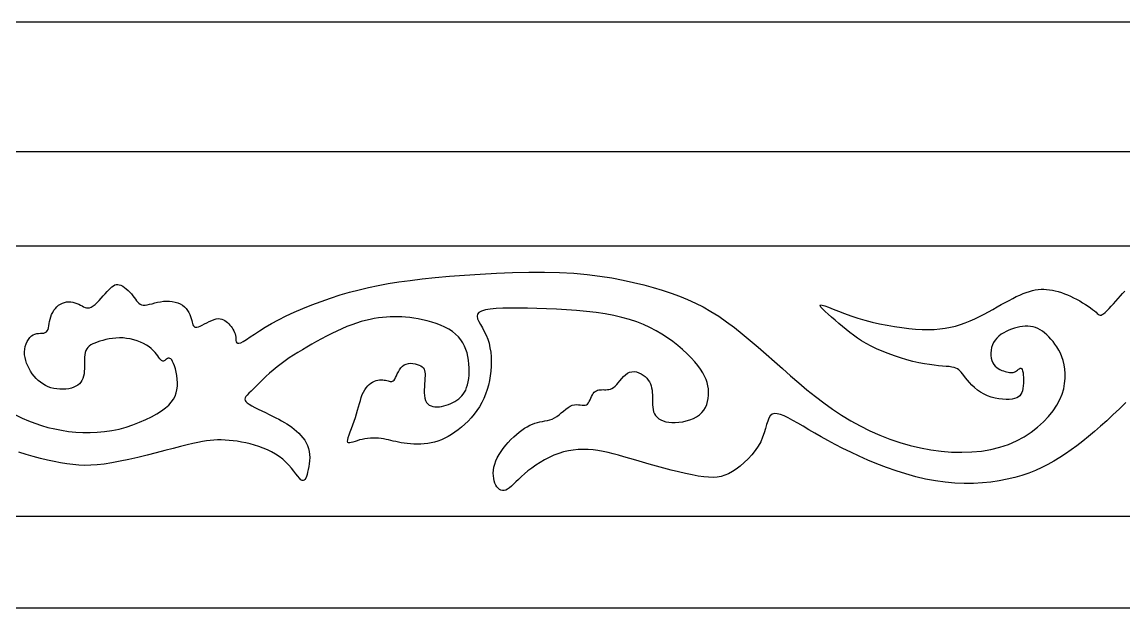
# Model space of a CAD drawing. Extents: x 1546 to 2300, y 2585 to 3453.
# Drawn here: x 1977.7 to 2144, y 2934.7 to 3023.2 of the extents above; entities that cross this region are included whole.
import ezdxf

# ---------------------------------------------------------------- set-up
doc = ezdxf.new("R2010")
doc.units = 0
doc.header["$LTSCALE"] = 100
doc.header["$MEASUREMENT"] = 0
doc.layers.add('4', color=4, linetype='CONTINUOUS')
doc.layers.add('7', color=7, linetype='CONTINUOUS')

msp = doc.modelspace()

# ---------------------------------------------------------------- linework, layer by layer
at = {"layer": '4'}
for p, q in [((1651.6, 3023.16), (2194.71, 3023.16)), ((1636.44, 3003.59), (2209.86, 3003.59)), ((1636.44, 2934.66), (2209.86, 2934.66))]:
    msp.add_line(p, q, dxfattribs=at)
at = {"layer": '7'}
msp.add_lwpolyline([(2172.97, 2989.35, -0.552985), (2182.79, 2981.5, -1.325829), (2184.43, 2956.3, -0.419525), (2172.73, 2948.46), (1674.4, 2948.46, -0.419525), (1662.69, 2956.3, -1.325829), (1664.33, 2981.5, -0.552985), (1674.16, 2989.35)], format="xyb", close=True, dxfattribs=at)
for points in [[(1976.74, 2963.82), (1977.7, 2963.35), (1978.67, 2962.93), (1979.64, 2962.55), (1980.63, 2962.22), (1981.62, 2961.94), (1982.64, 2961.7), (1983.67, 2961.5), (1984.73, 2961.34), (1985.8, 2961.22), (1986.88, 2961.16), (1987.97, 2961.15), (1989.06, 2961.19), (1990.16, 2961.29), (1991.25, 2961.46), (1992.34, 2961.69), (1993.41, 2961.98), (1994.44, 2962.32), (1995.44, 2962.7), (1996.38, 2963.11), (1997.25, 2963.54), (1998.04, 2963.98), (1998.74, 2964.43), (1999.33, 2964.87), (1999.83, 2965.31), (2000.23, 2965.76), (2000.55, 2966.21), (2000.8, 2966.66), (2000.97, 2967.14), (2001.08, 2967.63), (2001.14, 2968.14), (2001.15, 2968.67), (2001.12, 2969.22), (2001.06, 2969.76), (2000.96, 2970.28), (2000.85, 2970.77), (2000.72, 2971.21), (2000.57, 2971.6), (2000.43, 2971.91), (2000.29, 2972.13), (2000.15, 2972.28), (2000.01, 2972.36), (1999.88, 2972.39), (1999.75, 2972.37), (1999.64, 2972.32), (1999.52, 2972.25), (1999.42, 2972.17), (1999.32, 2972.1), (1999.23, 2972.03), (1999.14, 2971.98), (1999.06, 2971.95), (1998.96, 2971.94), (1998.87, 2971.97), (1998.76, 2972.03), (1998.65, 2972.14), (1998.52, 2972.3), (1998.37, 2972.5), (1998.2, 2972.73), (1998, 2972.99), (1997.77, 2973.26), (1997.51, 2973.55), (1997.21, 2973.83), (1996.87, 2974.1), (1996.47, 2974.36), (1996.04, 2974.6), (1995.58, 2974.81), (1995.08, 2975), (1994.57, 2975.16), (1994.03, 2975.29), (1993.49, 2975.38), (1992.94, 2975.44), (1992.4, 2975.45), (1991.86, 2975.43), (1991.34, 2975.37), (1990.83, 2975.29), (1990.34, 2975.19), (1989.88, 2975.07), (1989.45, 2974.95), (1989.05, 2974.81), (1988.69, 2974.68), (1988.37, 2974.54), (1988.09, 2974.39), (1987.85, 2974.22), (1987.64, 2974.02), (1987.47, 2973.8), (1987.34, 2973.54), (1987.24, 2973.24), (1987.18, 2972.9), (1987.15, 2972.52), (1987.13, 2972.11), (1987.13, 2971.68), (1987.13, 2971.25), (1987.12, 2970.82), (1987.1, 2970.4), (1987.06, 2970.01), (1986.99, 2969.65), (1986.89, 2969.32), (1986.75, 2969.02), (1986.58, 2968.75), (1986.37, 2968.52), (1986.13, 2968.31), (1985.84, 2968.14), (1985.52, 2967.99), (1985.15, 2967.87), (1984.75, 2967.78), (1984.33, 2967.72), (1983.88, 2967.69), (1983.43, 2967.7), (1982.97, 2967.74), (1982.52, 2967.82), (1982.07, 2967.93), (1981.65, 2968.08), (1981.24, 2968.27), (1980.86, 2968.5), (1980.49, 2968.75), (1980.15, 2969.03), (1979.83, 2969.34), (1979.53, 2969.68), (1979.25, 2970.04), (1979, 2970.41), (1978.76, 2970.81), (1978.56, 2971.21), (1978.39, 2971.63), (1978.26, 2972.05), (1978.16, 2972.48), (1978.1, 2972.91), (1978.09, 2973.33), (1978.13, 2973.75), (1978.2, 2974.16), (1978.32, 2974.54), (1978.47, 2974.9), (1978.66, 2975.22), (1978.87, 2975.51), (1979.11, 2975.74), (1979.37, 2975.91), (1979.64, 2976.03), (1979.93, 2976.09), (1980.21, 2976.13), (1980.49, 2976.15), (1980.76, 2976.16), (1981, 2976.19), (1981.21, 2976.25), (1981.39, 2976.36), (1981.52, 2976.52), (1981.63, 2976.74), (1981.7, 2976.99), (1981.76, 2977.29), (1981.82, 2977.61), (1981.87, 2977.95), (1981.95, 2978.29), (1982.04, 2978.64), (1982.17, 2978.98), (1982.33, 2979.31), (1982.52, 2979.62), (1982.73, 2979.9), (1982.97, 2980.16), (1983.23, 2980.39), (1983.5, 2980.57), (1983.8, 2980.72), (1984.1, 2980.82), (1984.42, 2980.88), (1984.74, 2980.89), (1985.06, 2980.88), (1985.38, 2980.83), (1985.69, 2980.75), (1985.98, 2980.66), (1986.26, 2980.54), (1986.52, 2980.41), (1986.76, 2980.28), (1986.99, 2980.16), (1987.21, 2980.06), (1987.44, 2979.99), (1987.66, 2979.97), (1987.9, 2980), (1988.16, 2980.1), (1988.44, 2980.27), (1988.73, 2980.5), (1989.04, 2980.78), (1989.35, 2981.1), (1989.66, 2981.44), (1989.97, 2981.79), (1990.26, 2982.12), (1990.54, 2982.44), (1990.8, 2982.72), (1991.03, 2982.97), (1991.26, 2983.17), (1991.48, 2983.33), (1991.7, 2983.44), (1991.92, 2983.5), (1992.14, 2983.52), (1992.38, 2983.48), (1992.63, 2983.39), (1992.9, 2983.24), (1993.17, 2983.06), (1993.44, 2982.85), (1993.71, 2982.61), (1993.96, 2982.35), (1994.21, 2982.09), (1994.43, 2981.82), (1994.63, 2981.55), (1994.81, 2981.3), (1994.99, 2981.07), (1995.16, 2980.86), (1995.34, 2980.68), (1995.54, 2980.54), (1995.75, 2980.44), (1996, 2980.39), (1996.29, 2980.4), (1996.61, 2980.44), (1996.96, 2980.52), (1997.34, 2980.62), (1997.74, 2980.73), (1998.16, 2980.84), (1998.59, 2980.92), (1999.03, 2980.99), (1999.48, 2981.01), (1999.93, 2981), (2000.37, 2980.95), (2000.79, 2980.86), (2001.19, 2980.74), (2001.57, 2980.58), (2001.91, 2980.38), (2002.21, 2980.16), (2002.47, 2979.9), (2002.68, 2979.61), (2002.86, 2979.31), (2003, 2979), (2003.12, 2978.69), (2003.22, 2978.39), (2003.3, 2978.1), (2003.37, 2977.84), (2003.44, 2977.61), (2003.5, 2977.42), (2003.58, 2977.27), (2003.67, 2977.15), (2003.78, 2977.08), (2003.92, 2977.05), (2004.1, 2977.06), (2004.32, 2977.13), (2004.59, 2977.24), (2004.9, 2977.39), (2005.24, 2977.56), (2005.59, 2977.74), (2005.96, 2977.92), (2006.33, 2978.09), (2006.69, 2978.22), (2007.02, 2978.32), (2007.33, 2978.36), (2007.61, 2978.35), (2007.87, 2978.29), (2008.1, 2978.2), (2008.32, 2978.08), (2008.52, 2977.93), (2008.71, 2977.76), (2008.9, 2977.57), (2009.07, 2977.38), (2009.24, 2977.18), (2009.39, 2976.97), (2009.53, 2976.75), (2009.66, 2976.52), (2009.76, 2976.29), (2009.85, 2976.05), (2009.91, 2975.79), (2009.94, 2975.54), (2009.96, 2975.28), (2009.98, 2975.05), (2010.03, 2974.86), (2010.11, 2974.71), (2010.24, 2974.63), (2010.43, 2974.63), (2010.71, 2974.73), (2011.08, 2974.92), (2011.55, 2975.21), (2012.11, 2975.59), (2012.78, 2976.03), (2013.54, 2976.52), (2014.4, 2977.06), (2015.36, 2977.62), (2016.41, 2978.2), (2017.56, 2978.78), (2018.79, 2979.35), (2020.09, 2979.91), (2021.45, 2980.45), (2022.85, 2980.97), (2024.27, 2981.47), (2025.7, 2981.93), (2027.13, 2982.35), (2028.56, 2982.73), (2029.98, 2983.07), (2031.44, 2983.38), (2032.96, 2983.65), (2034.55, 2983.9), (2036.25, 2984.13), (2038.08, 2984.35), (2040.05, 2984.55), (2042.19, 2984.75), (2044.47, 2984.94), (2046.84, 2985.1), (2049.28, 2985.24), (2051.73, 2985.34), (2054.16, 2985.39), (2056.54, 2985.4), (2058.82, 2985.34), (2060.97, 2985.22), (2062.99, 2985.03), (2064.9, 2984.79), (2066.7, 2984.51), (2068.39, 2984.19), (2069.99, 2983.83), (2071.51, 2983.45), (2072.95, 2983.05), (2074.32, 2982.64), (2075.63, 2982.21), (2076.9, 2981.76), (2078.12, 2981.26), (2079.32, 2980.72), (2080.5, 2980.12), (2081.66, 2979.46), (2082.83, 2978.72), (2084.01, 2977.9), (2085.19, 2977.02), (2086.39, 2976.07), (2087.59, 2975.07), (2088.8, 2974.03), (2090.01, 2972.97), (2091.23, 2971.89), (2092.45, 2970.81), (2093.67, 2969.74), (2094.9, 2968.67), (2096.15, 2967.63), (2097.41, 2966.62), (2098.69, 2965.64), (2100.01, 2964.7), (2101.35, 2963.8), (2102.74, 2962.95), (2104.16, 2962.17), (2105.62, 2961.44), (2107.12, 2960.78), (2108.63, 2960.18), (2110.17, 2959.66), (2111.73, 2959.21), (2113.29, 2958.83), (2114.86, 2958.54), (2116.42, 2958.33), (2117.97, 2958.21), (2119.5, 2958.17), (2121, 2958.22), (2122.47, 2958.37), (2123.89, 2958.6), (2125.25, 2958.94), (2126.55, 2959.37), (2127.77, 2959.91), (2128.92, 2960.53), (2129.98, 2961.22), (2130.95, 2961.97), (2131.83, 2962.77), (2132.61, 2963.6), (2133.28, 2964.44), (2133.84, 2965.29), (2134.29, 2966.14), (2134.63, 2966.96), (2134.88, 2967.77), (2135.03, 2968.56), (2135.11, 2969.32), (2135.11, 2970.05), (2135.06, 2970.75), (2134.95, 2971.4), (2134.8, 2972.02), (2134.61, 2972.59), (2134.38, 2973.12), (2134.13, 2973.62), (2133.86, 2974.08), (2133.57, 2974.51), (2133.27, 2974.91), (2132.96, 2975.28), (2132.64, 2975.62), (2132.32, 2975.93), (2132, 2976.21), (2131.67, 2976.45), (2131.33, 2976.67), (2130.99, 2976.85), (2130.63, 2977), (2130.26, 2977.11), (2129.88, 2977.18), (2129.49, 2977.21), (2129.09, 2977.22), (2128.69, 2977.19), (2128.28, 2977.13), (2127.86, 2977.04), (2127.45, 2976.92), (2127.03, 2976.78), (2126.62, 2976.62), (2126.22, 2976.43), (2125.83, 2976.22), (2125.46, 2975.99), (2125.12, 2975.72), (2124.81, 2975.43), (2124.54, 2975.11), (2124.31, 2974.77), (2124.13, 2974.39), (2124, 2973.99), (2123.92, 2973.58), (2123.89, 2973.17), (2123.9, 2972.77), (2123.95, 2972.38), (2124.04, 2972.02), (2124.18, 2971.7), (2124.34, 2971.42), (2124.55, 2971.18), (2124.77, 2970.98), (2125.01, 2970.81), (2125.27, 2970.67), (2125.53, 2970.55), (2125.78, 2970.46), (2126.03, 2970.38), (2126.27, 2970.32), (2126.49, 2970.27), (2126.7, 2970.23), (2126.9, 2970.22), (2127.08, 2970.22), (2127.26, 2970.25), (2127.43, 2970.3), (2127.6, 2970.38), (2127.75, 2970.48), (2127.91, 2970.6), (2128.05, 2970.71), (2128.19, 2970.8), (2128.31, 2970.87), (2128.43, 2970.88), (2128.53, 2970.83), (2128.62, 2970.7), (2128.69, 2970.49), (2128.75, 2970.2), (2128.79, 2969.85), (2128.81, 2969.45), (2128.82, 2969.04), (2128.81, 2968.62), (2128.78, 2968.21), (2128.73, 2967.82), (2128.66, 2967.48), (2128.56, 2967.19), (2128.43, 2966.93), (2128.26, 2966.71), (2128.05, 2966.54), (2127.8, 2966.39), (2127.48, 2966.28), (2127.11, 2966.21), (2126.68, 2966.16), (2126.19, 2966.15), (2125.66, 2966.18), (2125.1, 2966.24), (2124.53, 2966.34), (2123.96, 2966.49), (2123.4, 2966.69), (2122.86, 2966.94), (2122.35, 2967.23), (2121.88, 2967.57), (2121.44, 2967.94), (2121.04, 2968.32), (2120.68, 2968.7), (2120.35, 2969.08), (2120.06, 2969.44), (2119.81, 2969.76), (2119.6, 2970.04), (2119.41, 2970.28), (2119.22, 2970.48), (2119.04, 2970.65), (2118.84, 2970.79), (2118.61, 2970.9), (2118.34, 2970.98), (2118.01, 2971.05), (2117.61, 2971.11), (2117.14, 2971.15), (2116.61, 2971.2), (2116.01, 2971.25), (2115.35, 2971.32), (2114.63, 2971.42), (2113.86, 2971.54), (2113.02, 2971.7), (2112.14, 2971.9), (2111.22, 2972.15), (2110.28, 2972.43), (2109.33, 2972.74), (2108.4, 2973.07), (2107.49, 2973.43), (2106.62, 2973.81), (2105.81, 2974.2), (2105.06, 2974.6), (2104.38, 2975), (2103.75, 2975.42), (2103.16, 2975.84), (2102.6, 2976.28), (2102.05, 2976.72), (2101.51, 2977.18), (2100.96, 2977.64), (2100.4, 2978.12), (2099.85, 2978.6), (2099.33, 2979.05), (2098.87, 2979.46), (2098.51, 2979.82), (2098.25, 2980.11), (2098.13, 2980.32), (2098.18, 2980.42), (2098.42, 2980.4), (2098.83, 2980.28), (2099.39, 2980.08), (2100.08, 2979.81), (2100.89, 2979.49), (2101.79, 2979.15), (2102.78, 2978.8), (2103.81, 2978.45), (2104.89, 2978.13), (2106, 2977.84), (2107.11, 2977.58), (2108.24, 2977.35), (2109.35, 2977.16), (2110.45, 2977), (2111.52, 2976.87), (2112.54, 2976.78), (2113.51, 2976.73), (2114.44, 2976.72), (2115.33, 2976.74), (2116.17, 2976.81), (2116.99, 2976.91), (2117.78, 2977.05), (2118.55, 2977.23), (2119.3, 2977.46), (2120.04, 2977.72), (2120.77, 2978.01), (2121.49, 2978.33), (2122.2, 2978.68), (2122.88, 2979.03), (2123.56, 2979.4), (2124.21, 2979.76), (2124.85, 2980.12), (2125.46, 2980.47), (2126.06, 2980.8), (2126.64, 2981.11), (2127.2, 2981.4), (2127.73, 2981.68), (2128.25, 2981.92), (2128.76, 2982.14), (2129.24, 2982.33), (2129.71, 2982.48), (2130.16, 2982.6), (2130.6, 2982.7), (2131.03, 2982.76), (2131.46, 2982.79), (2131.88, 2982.8), (2132.31, 2982.78), (2132.74, 2982.73), (2133.18, 2982.66), (2133.62, 2982.56), (2134.07, 2982.44), (2134.53, 2982.3), (2134.99, 2982.13), (2135.45, 2981.95), (2135.91, 2981.74), (2136.38, 2981.52), (2136.84, 2981.28), (2137.3, 2981.03), (2137.74, 2980.77), (2138.16, 2980.5), (2138.56, 2980.24), (2138.93, 2979.99), (2139.25, 2979.75), (2139.53, 2979.53), (2139.76, 2979.33), (2139.94, 2979.16), (2140.1, 2979.02), (2140.24, 2978.93), (2140.38, 2978.88), (2140.53, 2978.89), (2140.7, 2978.96), (2140.9, 2979.1), (2141.14, 2979.3), (2141.43, 2979.57), (2141.74, 2979.89), (2142.07, 2980.24), (2142.42, 2980.62), (2142.77, 2981.01), (2143.12, 2981.41), (2143.46, 2981.79), (2143.78, 2982.15), (2144.09, 2982.49)], [(2144.28, 2965.7), (2143.3, 2964.76), (2142.32, 2963.84), (2141.37, 2962.94), (2140.43, 2962.1), (2139.53, 2961.3), (2138.64, 2960.54), (2137.76, 2959.83), (2136.89, 2959.16), (2136.02, 2958.53), (2135.15, 2957.93), (2134.28, 2957.37), (2133.4, 2956.83), (2132.49, 2956.33), (2131.57, 2955.87), (2130.61, 2955.44), (2129.62, 2955.04), (2128.58, 2954.69), (2127.5, 2954.37), (2126.36, 2954.1), (2125.16, 2953.87), (2123.91, 2953.68), (2122.61, 2953.55), (2121.26, 2953.48), (2119.87, 2953.47), (2118.45, 2953.52), (2117, 2953.65), (2115.53, 2953.85), (2114.04, 2954.13), (2112.55, 2954.49), (2111.06, 2954.9), (2109.58, 2955.37), (2108.13, 2955.88), (2106.71, 2956.43), (2105.33, 2957), (2104.01, 2957.59), (2102.74, 2958.18), (2101.54, 2958.77), (2100.4, 2959.36), (2099.31, 2959.94), (2098.29, 2960.51), (2097.32, 2961.06), (2096.41, 2961.59), (2095.55, 2962.1), (2094.75, 2962.57), (2094, 2962.99), (2093.32, 2963.36), (2092.7, 2963.66), (2092.14, 2963.88), (2091.65, 2964), (2091.23, 2964.02), (2090.89, 2963.91), (2090.61, 2963.68), (2090.4, 2963.33), (2090.22, 2962.88), (2090.06, 2962.35), (2089.89, 2961.76), (2089.7, 2961.12), (2089.46, 2960.45), (2089.16, 2959.77), (2088.78, 2959.09), (2088.32, 2958.43), (2087.81, 2957.79), (2087.26, 2957.18), (2086.68, 2956.62), (2086.08, 2956.1), (2085.48, 2955.64), (2084.89, 2955.25), (2084.32, 2954.94), (2083.76, 2954.7), (2083.19, 2954.53), (2082.61, 2954.42), (2081.98, 2954.38), (2081.31, 2954.4), (2080.56, 2954.47), (2079.73, 2954.59), (2078.81, 2954.76), (2077.81, 2954.97), (2076.76, 2955.22), (2075.66, 2955.49), (2074.55, 2955.77), (2073.44, 2956.07), (2072.35, 2956.38), (2071.31, 2956.68), (2070.33, 2956.97), (2069.41, 2957.24), (2068.53, 2957.5), (2067.7, 2957.74), (2066.9, 2957.95), (2066.13, 2958.14), (2065.37, 2958.3), (2064.61, 2958.43), (2063.86, 2958.53), (2063.12, 2958.59), (2062.37, 2958.61), (2061.62, 2958.58), (2060.88, 2958.52), (2060.14, 2958.4), (2059.41, 2958.23), (2058.68, 2958.01), (2057.95, 2957.73), (2057.24, 2957.41), (2056.55, 2957.04), (2055.87, 2956.65), (2055.23, 2956.23), (2054.62, 2955.8), (2054.05, 2955.36), (2053.52, 2954.92), (2053.05, 2954.5), (2052.62, 2954.09), (2052.23, 2953.71), (2051.88, 2953.37), (2051.55, 2953.06), (2051.25, 2952.81), (2050.97, 2952.61), (2050.71, 2952.47), (2050.45, 2952.4), (2050.2, 2952.4), (2049.97, 2952.46), (2049.75, 2952.58), (2049.55, 2952.75), (2049.37, 2952.97), (2049.21, 2953.23), (2049.07, 2953.53), (2048.96, 2953.86), (2048.88, 2954.23), (2048.83, 2954.62), (2048.81, 2955.04), (2048.84, 2955.47), (2048.91, 2955.92), (2049.03, 2956.39), (2049.19, 2956.86), (2049.41, 2957.34), (2049.68, 2957.82), (2049.98, 2958.3), (2050.32, 2958.77), (2050.69, 2959.23), (2051.08, 2959.67), (2051.48, 2960.09), (2051.89, 2960.49), (2052.3, 2960.86), (2052.71, 2961.21), (2053.11, 2961.52), (2053.52, 2961.8), (2053.92, 2962.04), (2054.32, 2962.26), (2054.71, 2962.44), (2055.1, 2962.58), (2055.48, 2962.69), (2055.86, 2962.77), (2056.24, 2962.84), (2056.6, 2962.91), (2056.97, 2962.98), (2057.33, 2963.07), (2057.69, 2963.2), (2058.04, 2963.37), (2058.39, 2963.58), (2058.74, 2963.84), (2059.08, 2964.12), (2059.42, 2964.4), (2059.76, 2964.67), (2060.09, 2964.92), (2060.42, 2965.13), (2060.74, 2965.27), (2061.05, 2965.35), (2061.36, 2965.38), (2061.65, 2965.36), (2061.93, 2965.33), (2062.2, 2965.29), (2062.44, 2965.27), (2062.66, 2965.28), (2062.86, 2965.33), (2063.03, 2965.46), (2063.17, 2965.63), (2063.3, 2965.85), (2063.42, 2966.1), (2063.53, 2966.35), (2063.64, 2966.61), (2063.76, 2966.85), (2063.89, 2967.06), (2064.03, 2967.23), (2064.19, 2967.37), (2064.37, 2967.47), (2064.55, 2967.54), (2064.75, 2967.59), (2064.95, 2967.62), (2065.16, 2967.63), (2065.37, 2967.64), (2065.59, 2967.63), (2065.81, 2967.63), (2066.03, 2967.65), (2066.26, 2967.68), (2066.49, 2967.73), (2066.72, 2967.83), (2066.95, 2967.96), (2067.19, 2968.15), (2067.43, 2968.39), (2067.68, 2968.68), (2067.93, 2968.99), (2068.19, 2969.3), (2068.46, 2969.6), (2068.75, 2969.88), (2069.05, 2970.11), (2069.37, 2970.27), (2069.71, 2970.35), (2070.06, 2970.37), (2070.41, 2970.31), (2070.77, 2970.2), (2071.11, 2970.04), (2071.43, 2969.84), (2071.72, 2969.61), (2071.98, 2969.36), (2072.2, 2969.09), (2072.37, 2968.81), (2072.52, 2968.52), (2072.63, 2968.21), (2072.71, 2967.89), (2072.77, 2967.55), (2072.81, 2967.21), (2072.83, 2966.85), (2072.83, 2966.48), (2072.83, 2966.11), (2072.83, 2965.73), (2072.84, 2965.36), (2072.87, 2964.99), (2072.92, 2964.64), (2073, 2964.31), (2073.13, 2964), (2073.3, 2963.72), (2073.52, 2963.47), (2073.78, 2963.25), (2074.1, 2963.06), (2074.45, 2962.91), (2074.85, 2962.79), (2075.29, 2962.71), (2075.77, 2962.67), (2076.28, 2962.67), (2076.83, 2962.71), (2077.39, 2962.78), (2077.94, 2962.91), (2078.49, 2963.07), (2079.01, 2963.28), (2079.49, 2963.53), (2079.92, 2963.82), (2080.28, 2964.16), (2080.59, 2964.54), (2080.83, 2964.95), (2081.02, 2965.39), (2081.16, 2965.85), (2081.25, 2966.32), (2081.3, 2966.79), (2081.31, 2967.27), (2081.28, 2967.75), (2081.21, 2968.22), (2081.09, 2968.7), (2080.92, 2969.18), (2080.7, 2969.67), (2080.42, 2970.18), (2080.08, 2970.71), (2079.67, 2971.27), (2079.2, 2971.85), (2078.65, 2972.45), (2078.05, 2973.06), (2077.38, 2973.68), (2076.67, 2974.29), (2075.9, 2974.89), (2075.1, 2975.47), (2074.25, 2976.02), (2073.37, 2976.54), (2072.45, 2977.01), (2071.48, 2977.45), (2070.46, 2977.86), (2069.37, 2978.22), (2068.23, 2978.54), (2067, 2978.83), (2065.71, 2979.08), (2064.33, 2979.29), (2062.88, 2979.46), (2061.39, 2979.6), (2059.88, 2979.71), (2058.36, 2979.79), (2056.86, 2979.85), (2055.39, 2979.9), (2053.98, 2979.92), (2052.65, 2979.94), (2051.4, 2979.94), (2050.26, 2979.92), (2049.24, 2979.87), (2048.36, 2979.79), (2047.62, 2979.67), (2047.05, 2979.5), (2046.65, 2979.29), (2046.43, 2979.02), (2046.37, 2978.71), (2046.45, 2978.34), (2046.62, 2977.93), (2046.87, 2977.48), (2047.16, 2976.98), (2047.46, 2976.44), (2047.74, 2975.87), (2047.97, 2975.26), (2048.17, 2974.63), (2048.31, 2973.97), (2048.42, 2973.28), (2048.48, 2972.59), (2048.5, 2971.88), (2048.49, 2971.17), (2048.43, 2970.45), (2048.35, 2969.74), (2048.23, 2969.03), (2048.07, 2968.33), (2047.88, 2967.64), (2047.65, 2966.97), (2047.39, 2966.31), (2047.08, 2965.68), (2046.74, 2965.06), (2046.35, 2964.47), (2045.94, 2963.91), (2045.49, 2963.38), (2045.02, 2962.88), (2044.53, 2962.4), (2044.03, 2961.96), (2043.52, 2961.56), (2043.01, 2961.19), (2042.5, 2960.85), (2041.99, 2960.56), (2041.48, 2960.3), (2040.98, 2960.07), (2040.47, 2959.87), (2039.96, 2959.72), (2039.44, 2959.59), (2038.92, 2959.49), (2038.4, 2959.43), (2037.87, 2959.39), (2037.35, 2959.38), (2036.83, 2959.39), (2036.32, 2959.43), (2035.83, 2959.48), (2035.37, 2959.54), (2034.92, 2959.61), (2034.5, 2959.7), (2034.11, 2959.79), (2033.73, 2959.88), (2033.36, 2959.97), (2033, 2960.05), (2032.64, 2960.13), (2032.27, 2960.2), (2031.89, 2960.25), (2031.5, 2960.29), (2031.09, 2960.31), (2030.68, 2960.31), (2030.26, 2960.29), (2029.84, 2960.26), (2029.43, 2960.2), (2029.03, 2960.13), (2028.65, 2960.04), (2028.28, 2959.93), (2027.95, 2959.81), (2027.64, 2959.71), (2027.38, 2959.63), (2027.15, 2959.58), (2026.99, 2959.59), (2026.88, 2959.67), (2026.83, 2959.83), (2026.85, 2960.08), (2026.93, 2960.41), (2027.06, 2960.81), (2027.23, 2961.27), (2027.42, 2961.78), (2027.62, 2962.32), (2027.82, 2962.87), (2028.01, 2963.43), (2028.18, 2963.98), (2028.34, 2964.52), (2028.48, 2965.04), (2028.62, 2965.54), (2028.76, 2966.02), (2028.9, 2966.47), (2029.05, 2966.89), (2029.22, 2967.27), (2029.42, 2967.62), (2029.63, 2967.92), (2029.86, 2968.19), (2030.1, 2968.42), (2030.35, 2968.61), (2030.61, 2968.77), (2030.87, 2968.9), (2031.13, 2969), (2031.39, 2969.06), (2031.65, 2969.1), (2031.89, 2969.11), (2032.13, 2969.11), (2032.36, 2969.09), (2032.57, 2969.05), (2032.77, 2969.01), (2032.95, 2968.97), (2033.11, 2968.92), (2033.26, 2968.89), (2033.39, 2968.86), (2033.51, 2968.87), (2033.62, 2968.9), (2033.73, 2968.96), (2033.84, 2969.08), (2033.95, 2969.24), (2034.07, 2969.46), (2034.19, 2969.72), (2034.33, 2970.02), (2034.49, 2970.32), (2034.67, 2970.62), (2034.88, 2970.91), (2035.11, 2971.16), (2035.37, 2971.36), (2035.68, 2971.5), (2036, 2971.58), (2036.34, 2971.61), (2036.69, 2971.59), (2037.03, 2971.53), (2037.35, 2971.45), (2037.64, 2971.34), (2037.89, 2971.21), (2038.09, 2971.06), (2038.25, 2970.91), (2038.36, 2970.73), (2038.44, 2970.52), (2038.49, 2970.29), (2038.51, 2970.02), (2038.51, 2969.71), (2038.5, 2969.36), (2038.47, 2968.96), (2038.44, 2968.53), (2038.41, 2968.08), (2038.39, 2967.62), (2038.4, 2967.17), (2038.42, 2966.74), (2038.48, 2966.35), (2038.59, 2966), (2038.73, 2965.71), (2038.93, 2965.48), (2039.15, 2965.31), (2039.42, 2965.18), (2039.7, 2965.1), (2040.01, 2965.05), (2040.34, 2965.04), (2040.68, 2965.06), (2041.02, 2965.11), (2041.37, 2965.18), (2041.71, 2965.27), (2042.05, 2965.39), (2042.39, 2965.52), (2042.71, 2965.68), (2043.02, 2965.85), (2043.31, 2966.03), (2043.59, 2966.23), (2043.84, 2966.45), (2044.07, 2966.69), (2044.29, 2966.96), (2044.48, 2967.25), (2044.65, 2967.58), (2044.79, 2967.95), (2044.92, 2968.36), (2045.02, 2968.81), (2045.1, 2969.31), (2045.15, 2969.83), (2045.18, 2970.37), (2045.17, 2970.93), (2045.14, 2971.5), (2045.08, 2972.07), (2044.98, 2972.63), (2044.85, 2973.18), (2044.68, 2973.71), (2044.47, 2974.22), (2044.21, 2974.71), (2043.9, 2975.18), (2043.54, 2975.62), (2043.13, 2976.03), (2042.65, 2976.41), (2042.1, 2976.76), (2041.51, 2977.07), (2040.87, 2977.35), (2040.2, 2977.61), (2039.52, 2977.83), (2038.82, 2978.02), (2038.14, 2978.18), (2037.47, 2978.32), (2036.82, 2978.43), (2036.2, 2978.52), (2035.59, 2978.59), (2035, 2978.63), (2034.42, 2978.65), (2033.84, 2978.65), (2033.26, 2978.63), (2032.68, 2978.59), (2032.08, 2978.54), (2031.47, 2978.46), (2030.85, 2978.37), (2030.21, 2978.24), (2029.55, 2978.09), (2028.88, 2977.91), (2028.18, 2977.7), (2027.47, 2977.44), (2026.73, 2977.15), (2025.97, 2976.83), (2025.21, 2976.47), (2024.44, 2976.1), (2023.66, 2975.7), (2022.9, 2975.3), (2022.14, 2974.89), (2021.41, 2974.48), (2020.69, 2974.07), (2020, 2973.67), (2019.32, 2973.26), (2018.66, 2972.85), (2018.02, 2972.43), (2017.4, 2972), (2016.79, 2971.55), (2016.19, 2971.09), (2015.61, 2970.6), (2015.04, 2970.1), (2014.5, 2969.6), (2013.98, 2969.1), (2013.49, 2968.63), (2013.03, 2968.17), (2012.62, 2967.76), (2012.26, 2967.39), (2011.94, 2967.08), (2011.68, 2966.81), (2011.49, 2966.58), (2011.37, 2966.38), (2011.32, 2966.19), (2011.35, 2966.01), (2011.47, 2965.83), (2011.68, 2965.64), (2011.99, 2965.42), (2012.38, 2965.19), (2012.83, 2964.94), (2013.34, 2964.68), (2013.87, 2964.42), (2014.42, 2964.16), (2014.97, 2963.89), (2015.5, 2963.64), (2015.99, 2963.4), (2016.45, 2963.16), (2016.88, 2962.92), (2017.29, 2962.69), (2017.68, 2962.45), (2018.05, 2962.21), (2018.42, 2961.95), (2018.77, 2961.67), (2019.12, 2961.38), (2019.46, 2961.06), (2019.79, 2960.73), (2020.09, 2960.38), (2020.36, 2960), (2020.6, 2959.61), (2020.8, 2959.2), (2020.95, 2958.77), (2021.05, 2958.31), (2021.1, 2957.85), (2021.11, 2957.38), (2021.09, 2956.91), (2021.04, 2956.45), (2020.97, 2956.01), (2020.89, 2955.59), (2020.8, 2955.19), (2020.71, 2954.84), (2020.61, 2954.53), (2020.51, 2954.27), (2020.4, 2954.07), (2020.27, 2953.95), (2020.13, 2953.89), (2019.96, 2953.92), (2019.77, 2954.04), (2019.55, 2954.26), (2019.3, 2954.56), (2019.02, 2954.93), (2018.7, 2955.34), (2018.35, 2955.78), (2017.95, 2956.24), (2017.52, 2956.7), (2017.04, 2957.13), (2016.52, 2957.53), (2015.96, 2957.9), (2015.37, 2958.23), (2014.75, 2958.53), (2014.11, 2958.8), (2013.46, 2959.04), (2012.8, 2959.25), (2012.13, 2959.43), (2011.48, 2959.59), (2010.83, 2959.72), (2010.19, 2959.83), (2009.56, 2959.92), (2008.95, 2959.98), (2008.35, 2960.02), (2007.76, 2960.04), (2007.2, 2960.04), (2006.65, 2960.02), (2006.09, 2959.97), (2005.52, 2959.9), (2004.91, 2959.8), (2004.23, 2959.67), (2003.47, 2959.5), (2002.6, 2959.29), (2001.62, 2959.04), (2000.49, 2958.75), (1999.25, 2958.43), (1997.93, 2958.09), (1996.56, 2957.74), (1995.18, 2957.4), (1993.81, 2957.09), (1992.49, 2956.81), (1991.24, 2956.57), (1990.1, 2956.4), (1989.06, 2956.28), (1988.08, 2956.22), (1987.15, 2956.2), (1986.25, 2956.24), (1985.36, 2956.32), (1984.46, 2956.43), (1983.53, 2956.59), (1982.55, 2956.77), (1981.53, 2956.99), (1980.47, 2957.24), (1979.4, 2957.52), (1978.32, 2957.83), (1977.24, 2958.17)]]:
    msp.add_lwpolyline(points, dxfattribs=at)

doc.saveas('drawing.dxf')
